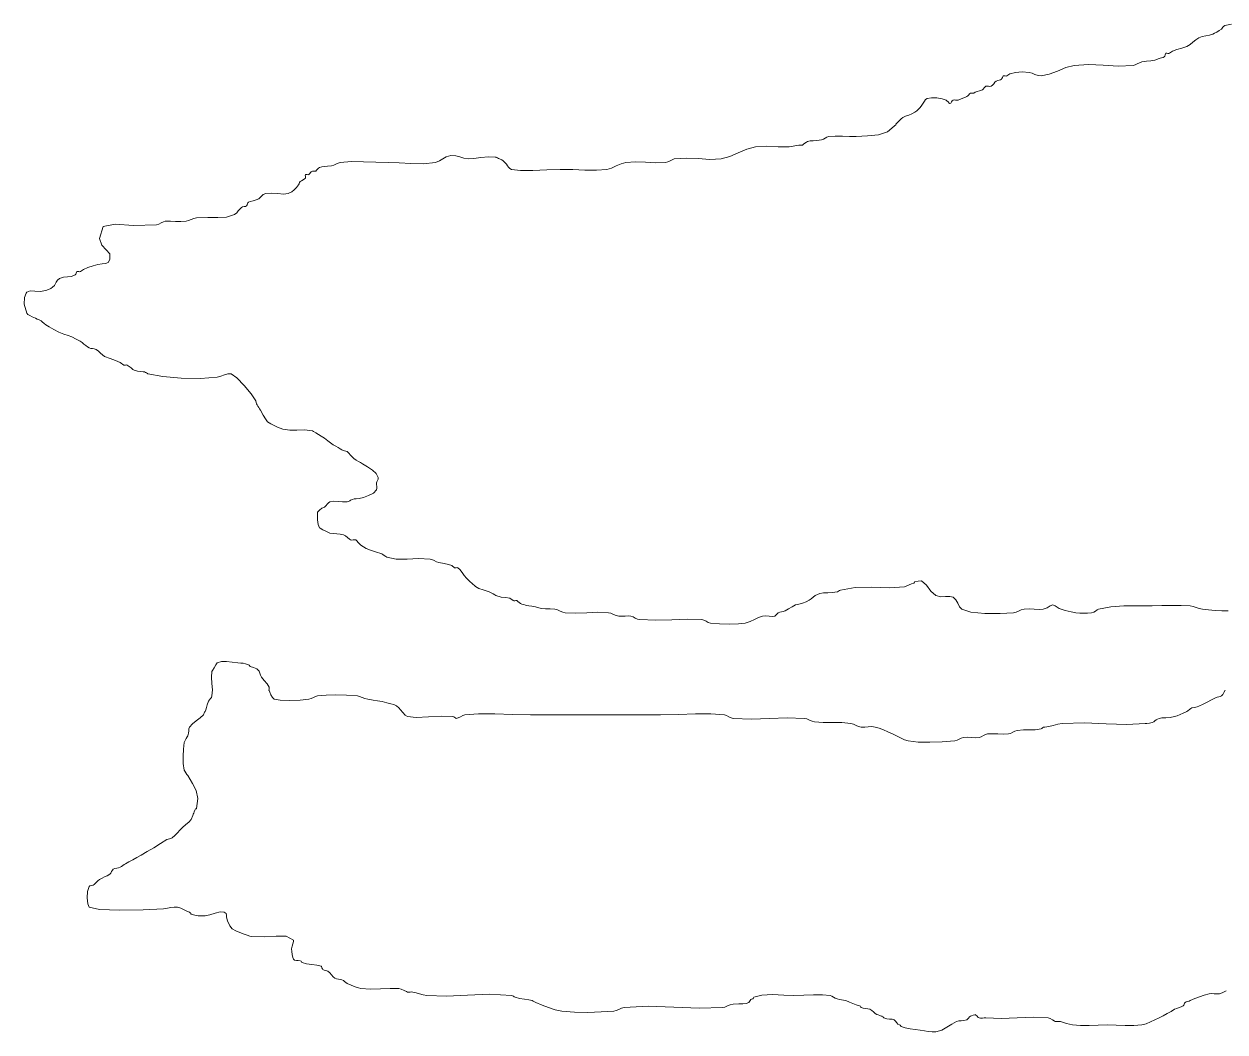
# Model space of a CAD drawing. Header units: inches. Extents: x -600 to 863, y -502 to 873.
# Drawn here: x 530.3 to 603.8, y 458.9 to 520.5 of the extents above; entities that cross this region are included whole.
import ezdxf

# ---------------------------------------------------------------- set-up
doc = ezdxf.new("R2010")
doc.units = ezdxf.units.IN
doc.header["$MEASUREMENT"] = 0
doc.layers.add('Layer 1', color=7, linetype='Continuous')

msp = doc.modelspace()

# ---------------------------------------------------------------- linework, layer by layer
at = {"layer": 'Layer 1', "lineweight": 0}
for points in [[(603.973, 484.622), (603.585, 484.64), (603.176, 484.661), (602.768, 484.689), (602.385, 484.728), (602.198, 484.771), (602.012, 484.837), (601.826, 484.901), (601.644, 484.939), (601.083, 484.967), (600.495, 484.964), (599.899, 484.949), (599.313, 484.939), (598.431, 484.941), (597.592, 484.927), (596.794, 484.866), (596.031, 484.728), (595.951, 484.688), (595.854, 484.621), (595.74, 484.555), (595.608, 484.516), (595.359, 484.495), (595.117, 484.489), (594.882, 484.497), (594.655, 484.516), (594.355, 484.564), (593.988, 484.653), (593.638, 484.779), (593.385, 484.939), (593.235, 485.005), (593.08, 484.941), (592.893, 484.823), (592.644, 484.728), (592.401, 484.712), (592.107, 484.729), (591.79, 484.744), (591.479, 484.728), (591.307, 484.683), (591.144, 484.616), (590.989, 484.552), (590.844, 484.516), (590.017, 484.469), (589.081, 484.476), (588.232, 484.555), (587.667, 484.728), (587.539, 484.875), (587.425, 485.093), (587.301, 485.313), (587.138, 485.469), (586.934, 485.512), (586.683, 485.498), (586.394, 485.497), (586.079, 485.575), (585.787, 485.837), (585.521, 486.203), (585.217, 486.466), (584.809, 486.422), (584.785, 486.393), (584.779, 486.359), (584.762, 486.331), (584.702, 486.316), (584.593, 486.285), (584.455, 486.22), (584.309, 486.15), (584.173, 486.104), (583.228, 486.034), (582.176, 486.068), (581.143, 486.067), (580.256, 485.893), (580.195, 485.865), (580.127, 485.83), (580.069, 485.8), (580.044, 485.787), (579.759, 485.745), (579.478, 485.733), (579.214, 485.723), (578.984, 485.681), (578.848, 485.628), (578.713, 485.559), (578.581, 485.47), (578.455, 485.363), (578.347, 485.288), (578.154, 485.185), (577.927, 485.092), (577.714, 485.045), (577.502, 484.992), (577.29, 484.88), (577.078, 484.745), (576.867, 484.622), (576.749, 484.581), (576.643, 484.567), (576.542, 484.553), (576.443, 484.516), (576.396, 484.473), (576.334, 484.404), (576.273, 484.339), (576.231, 484.304), (576.086, 484.29), (575.896, 484.302), (575.689, 484.316), (575.49, 484.304), (575.238, 484.222), (574.99, 484.097), (574.728, 483.97), (574.432, 483.881), (574.027, 483.838), (573.464, 483.818), (572.855, 483.83), (572.314, 483.881), (572.172, 483.925), (572.036, 483.992), (571.908, 484.057), (571.785, 484.092), (570.883, 484.122), (569.938, 484.088), (568.965, 484.056), (567.973, 484.092), (567.84, 484.128), (567.707, 484.192), (567.574, 484.26), (567.443, 484.304), (567.271, 484.317), (567.083, 484.308), (566.89, 484.297), (566.702, 484.304), (566.53, 484.347), (566.366, 484.415), (566.211, 484.48), (566.067, 484.516), (565.402, 484.54), (564.733, 484.518), (564.069, 484.495), (563.42, 484.516), (563.269, 484.552), (563.108, 484.616), (562.945, 484.683), (562.785, 484.728), (562.492, 484.754), (562.224, 484.759), (561.971, 484.774), (561.727, 484.833), (561.604, 484.876), (561.506, 484.9), (561.387, 484.917), (561.197, 484.939), (561.082, 484.958), (560.986, 484.983), (560.891, 485.013), (560.773, 485.045), (560.684, 485.086), (560.601, 485.147), (560.524, 485.211), (560.455, 485.257), (560.409, 485.261), (560.345, 485.252), (560.282, 485.247), (560.244, 485.257), (560.031, 485.404), (559.779, 485.444), (559.495, 485.47), (559.186, 485.575), (559.113, 485.615), (559.013, 485.67), (558.893, 485.73), (558.762, 485.787), (558.401, 485.91), (558.148, 485.998), (557.938, 486.112), (557.703, 486.316), (557.616, 486.402), (557.529, 486.489), (557.449, 486.568), (557.385, 486.634), (557.247, 486.799), (557.113, 486.984), (556.984, 487.153), (556.855, 487.269), (556.81, 487.274), (556.745, 487.265), (556.683, 487.258), (556.644, 487.269), (556.482, 487.401), (556.281, 487.47), (556.023, 487.517), (555.691, 487.586), (555.55, 487.636), (555.402, 487.703), (555.268, 487.765), (555.161, 487.798), (554.451, 487.827), (553.748, 487.791), (553.09, 487.785), (552.515, 487.904), (552.443, 487.946), (552.352, 488.012), (552.262, 488.077), (552.197, 488.116), (551.822, 488.242), (551.521, 488.332), (551.24, 488.446), (550.926, 488.646), (550.851, 488.717), (550.768, 488.811), (550.684, 488.901), (550.608, 488.963), (550.538, 488.978), (550.453, 488.969), (550.366, 488.958), (550.291, 488.963), (550.225, 489.011), (550.111, 489.108), (549.982, 489.212), (549.867, 489.281), (549.662, 489.328), (549.445, 489.341), (549.228, 489.351), (549.021, 489.387), (548.824, 489.473), (548.606, 489.592), (548.438, 489.688), (548.385, 489.704), (548.311, 489.911), (548.271, 490.199), (548.262, 490.478), (548.279, 490.657), (548.312, 490.713), (548.371, 490.771), (548.437, 490.825), (548.491, 490.869), (548.539, 490.898), (548.593, 490.92), (548.648, 490.942), (548.703, 490.975), (548.792, 491.062), (548.869, 491.158), (548.942, 491.241), (549.021, 491.292), (549.259, 491.327), (549.527, 491.312), (549.808, 491.288), (550.079, 491.292), (550.172, 491.312), (550.214, 491.336), (550.242, 491.366), (550.291, 491.398), (550.406, 491.445), (550.508, 491.469), (550.634, 491.484), (550.82, 491.504), (551.081, 491.561), (551.398, 491.674), (551.69, 491.835), (551.879, 492.034), (551.898, 492.126), (551.892, 492.24), (551.878, 492.356), (551.879, 492.457), (551.906, 492.526), (551.948, 492.594), (551.981, 492.673), (551.985, 492.774), (551.863, 493.029), (551.626, 493.241), (551.33, 493.431), (551.032, 493.622), (550.91, 493.698), (550.775, 493.771), (550.638, 493.85), (550.503, 493.939), (550.392, 494.042), (550.293, 494.156), (550.193, 494.268), (550.079, 494.363), (549.999, 494.4), (549.918, 494.419), (549.838, 494.436), (549.762, 494.469), (549.654, 494.535), (549.528, 494.611), (549.388, 494.696), (549.232, 494.786), (549.076, 494.893), (548.897, 495.03), (548.701, 495.178), (548.491, 495.316), (548.324, 495.417), (548.161, 495.517), (548.031, 495.597), (547.962, 495.633), (547.467, 495.698), (547.012, 495.682), (546.582, 495.667), (546.162, 495.739), (545.992, 495.799), (545.817, 495.868), (545.629, 495.952), (545.421, 496.057), (545.222, 496.194), (545.082, 496.362), (544.953, 496.59), (544.785, 496.904), (544.732, 496.987), (544.68, 497.061), (544.626, 497.136), (544.573, 497.222), (544.547, 497.292), (544.526, 497.375), (544.504, 497.461), (544.468, 497.539), (544.209, 497.897), (543.793, 498.41), (543.343, 498.884), (542.985, 499.127), (542.792, 499.125), (542.587, 499.06), (542.369, 498.975), (542.139, 498.916), (541.116, 498.842), (539.944, 498.854), (538.811, 498.95), (537.903, 499.127), (537.872, 499.143), (537.813, 499.173), (537.747, 499.208), (537.691, 499.233), (537.604, 499.247), (537.447, 499.26), (537.254, 499.287), (537.056, 499.339), (536.969, 499.393), (536.872, 499.478), (536.761, 499.573), (536.633, 499.657), (536.587, 499.661), (536.521, 499.652), (536.459, 499.646), (536.421, 499.657), (536.207, 499.821), (535.916, 499.94), (535.586, 500.05), (535.256, 500.187), (535.128, 500.274), (535.009, 500.385), (534.881, 500.503), (534.727, 500.61), (534.622, 500.648), (534.518, 500.664), (534.412, 500.678), (534.303, 500.716), (534.214, 500.769), (534.104, 500.847), (533.986, 500.938), (533.879, 501.033), (533.75, 501.118), (533.513, 501.248), (533.247, 501.377), (533.032, 501.457), (532.763, 501.542), (532.457, 501.669), (532.147, 501.822), (531.867, 501.986), (531.764, 502.053), (531.663, 502.122), (531.558, 502.203), (531.444, 502.304), (531.364, 502.357), (531.25, 502.412), (531.127, 502.465), (531.021, 502.516), (530.825, 502.613), (530.674, 502.683), (530.563, 502.748), (530.491, 502.833), (530.324, 503.38), (530.361, 503.797), (530.463, 504.051), (530.491, 504.104), (530.693, 504.19), (530.981, 504.181), (531.315, 504.161), (531.656, 504.21), (531.819, 504.271), (531.954, 504.338), (532.072, 504.421), (532.186, 504.527), (532.238, 504.611), (532.295, 504.723), (532.376, 504.843), (532.503, 504.951), (532.738, 505.031), (532.984, 505.044), (533.228, 505.064), (533.456, 505.163), (533.485, 505.207), (533.51, 505.271), (533.533, 505.335), (533.562, 505.375), (533.607, 505.379), (533.672, 505.371), (533.734, 505.364), (533.773, 505.375), (533.952, 505.503), (534.229, 505.618), (534.544, 505.718), (534.832, 505.798), (535.11, 505.848), (535.315, 505.869), (535.465, 505.935), (535.573, 506.116), (535.562, 506.452), (535.344, 506.706), (535.081, 506.982), (534.938, 507.386), (535.165, 508.12), (535.896, 508.265), (537.022, 508.182), (538.433, 508.233), (538.573, 508.276), (538.715, 508.344), (538.848, 508.41), (538.962, 508.445), (539.278, 508.456), (539.593, 508.438), (539.91, 508.425), (540.232, 508.445), (540.383, 508.487), (540.543, 508.554), (540.705, 508.619), (540.867, 508.657), (541.556, 508.681), (542.171, 508.67), (542.717, 508.706), (543.197, 508.869), (543.33, 508.966), (543.429, 509.076), (543.518, 509.188), (543.62, 509.292), (543.695, 509.329), (543.782, 509.344), (543.867, 509.36), (543.938, 509.398), (543.966, 509.443), (543.99, 509.508), (544.016, 509.57), (544.044, 509.61), (544.162, 509.657), (544.332, 509.701), (544.516, 509.751), (544.68, 509.821), (544.761, 509.893), (544.842, 509.986), (544.948, 510.077), (545.103, 510.139), (545.461, 510.166), (545.84, 510.137), (546.195, 510.11), (546.479, 510.139), (546.698, 510.238), (546.855, 510.361), (546.983, 510.507), (547.114, 510.668), (547.15, 510.73), (547.16, 510.78), (547.173, 510.827), (547.221, 510.88), (547.291, 510.925), (547.391, 510.981), (547.485, 511.04), (547.538, 511.092), (547.542, 511.139), (547.533, 511.202), (547.527, 511.263), (547.538, 511.304), (547.581, 511.312), (547.646, 511.303), (547.709, 511.293), (547.75, 511.304), (547.799, 511.372), (547.836, 511.427), (547.884, 511.474), (547.962, 511.516), (548.007, 511.518), (548.072, 511.51), (548.136, 511.505), (548.174, 511.516), (548.215, 511.562), (548.277, 511.629), (548.342, 511.692), (548.385, 511.728), (548.53, 511.776), (548.685, 511.796), (548.875, 511.808), (549.126, 511.833), (549.262, 511.874), (549.401, 511.941), (549.536, 512.007), (549.656, 512.045), (550.346, 512.092), (551.075, 512.087), (551.836, 512.061), (552.62, 512.045), (553.265, 512.017), (553.978, 511.97), (554.727, 511.961), (555.479, 512.045), (555.735, 512.139), (555.931, 512.269), (556.139, 512.393), (556.432, 512.469), (556.729, 512.458), (556.983, 512.39), (557.228, 512.307), (557.491, 512.257), (557.841, 512.278), (558.265, 512.342), (558.726, 512.391), (559.186, 512.363), (559.207, 512.35), (559.271, 512.316), (559.346, 512.28), (559.396, 512.257), (559.535, 512.199), (559.623, 512.147), (559.703, 512.071), (559.82, 511.939), (559.892, 511.846), (559.959, 511.754), (560.036, 511.675), (560.138, 511.622), (560.694, 511.549), (561.448, 511.557), (562.288, 511.597), (563.103, 511.622), (563.877, 511.605), (564.628, 511.578), (565.331, 511.573), (565.961, 511.622), (566.252, 511.703), (566.543, 511.83), (566.835, 511.959), (567.126, 512.045), (567.72, 512.089), (568.322, 512.065), (568.935, 512.03), (569.562, 512.045), (569.699, 512.081), (569.834, 512.146), (569.965, 512.213), (570.091, 512.257), (570.82, 512.314), (571.55, 512.275), (572.265, 512.227), (572.949, 512.257), (573.482, 512.402), (574.004, 512.626), (574.527, 512.851), (575.067, 512.998), (575.74, 513.03), (576.442, 512.997), (577.118, 512.991), (577.714, 513.104), (577.76, 513.106), (577.825, 513.099), (577.889, 513.094), (577.926, 513.104), (577.986, 513.156), (578.082, 513.221), (578.179, 513.28), (578.243, 513.315), (578.405, 513.361), (578.582, 513.372), (578.801, 513.38), (579.091, 513.421), (579.212, 513.467), (579.324, 513.535), (579.426, 513.599), (579.514, 513.633), (579.938, 513.659), (580.369, 513.65), (580.796, 513.632), (581.208, 513.633), (581.916, 513.666), (582.578, 513.74), (583.137, 513.919), (583.537, 514.269), (583.569, 514.293), (583.603, 514.298), (583.63, 514.315), (583.644, 514.375), (583.7, 514.439), (583.829, 514.573), (583.971, 514.713), (584.067, 514.798), (584.236, 514.879), (584.426, 514.938), (584.622, 515.006), (584.809, 515.116), (584.916, 515.205), (585.019, 515.3), (585.122, 515.409), (585.231, 515.539), (585.319, 515.673), (585.389, 515.799), (585.458, 515.901), (585.549, 515.962), (585.812, 515.998), (586.153, 515.985), (586.483, 515.935), (586.714, 515.856), (586.76, 515.82), (586.841, 515.748), (586.911, 515.677), (586.926, 515.645), (587.005, 515.676), (587.054, 515.741), (587.092, 515.812), (587.138, 515.856), (587.213, 515.867), (587.296, 515.858), (587.379, 515.848), (587.455, 515.856), (587.592, 515.908), (587.734, 515.964), (587.869, 516.02), (587.984, 516.068), (588.039, 516.11), (588.095, 516.174), (588.148, 516.238), (588.196, 516.28), (588.242, 516.285), (588.307, 516.276), (588.369, 516.27), (588.408, 516.28), (588.488, 516.336), (588.611, 516.378), (588.765, 516.424), (588.938, 516.492), (588.986, 516.533), (589.048, 516.603), (589.107, 516.669), (589.149, 516.704), (589.226, 516.709), (589.311, 516.698), (589.395, 516.69), (589.467, 516.704), (589.555, 516.77), (589.628, 516.858), (589.7, 516.949), (589.785, 517.021), (589.869, 517.055), (589.952, 517.068), (590.031, 517.085), (590.103, 517.127), (590.13, 517.172), (590.154, 517.237), (590.18, 517.3), (590.208, 517.339), (590.254, 517.345), (590.318, 517.336), (590.381, 517.328), (590.42, 517.339), (590.62, 517.464), (590.953, 517.548), (591.363, 517.581), (591.797, 517.551), (591.976, 517.5), (592.15, 517.426), (592.334, 517.361), (592.537, 517.339), (593.014, 517.438), (593.517, 517.632), (594.033, 517.84), (594.549, 517.974), (595.424, 518.022), (596.32, 517.982), (597.231, 517.939), (598.149, 517.974), (598.278, 518.01), (598.401, 518.073), (598.531, 518.139), (598.679, 518.186), (598.968, 518.227), (599.225, 518.255), (599.474, 518.302), (599.737, 518.398), (599.802, 518.419), (599.893, 518.442), (599.985, 518.47), (600.055, 518.504), (600.085, 518.548), (600.108, 518.613), (600.132, 518.676), (600.161, 518.715), (600.206, 518.721), (600.271, 518.712), (600.334, 518.705), (600.373, 518.715), (600.56, 518.853), (600.819, 518.946), (601.12, 519.029), (601.432, 519.139), (601.638, 519.26), (601.811, 519.403), (601.979, 519.546), (602.173, 519.668), (602.38, 519.737), (602.606, 519.778), (602.828, 519.818), (603.02, 519.88), (603.134, 519.94), (603.266, 520.016), (603.406, 520.103), (603.549, 520.198), (603.604, 520.25), (603.643, 520.306), (603.688, 520.361), (603.761, 520.41), (604.168, 520.506)], [(603.846, 461.398), (603.722, 461.336), (603.592, 461.27), (603.443, 461.222), (603.282, 461.211), (603.112, 461.222), (602.948, 461.233), (602.808, 461.222), (602.501, 461.14), (602.203, 461.04), (601.918, 460.925), (601.644, 460.799), (601.578, 460.777), (601.488, 460.754), (601.396, 460.727), (601.326, 460.693), (601.296, 460.648), (601.271, 460.584), (601.248, 460.521), (601.22, 460.481), (601.094, 460.418), (600.958, 460.371), (600.821, 460.327), (600.69, 460.269), (600.473, 460.145), (600.235, 460.005), (599.987, 459.865), (599.737, 459.74), (599.487, 459.62), (599.221, 459.495), (598.947, 459.387), (598.679, 459.316), (598.196, 459.273), (597.671, 459.278), (597.119, 459.302), (596.561, 459.316), (596.02, 459.307), (595.473, 459.29), (594.94, 459.287), (594.443, 459.316), (594.267, 459.352), (594.08, 459.408), (593.891, 459.472), (593.702, 459.528), (593.624, 459.534), (593.543, 459.526), (593.462, 459.519), (593.385, 459.528), (593.327, 459.562), (593.217, 459.63), (593.084, 459.7), (592.961, 459.74), (592.029, 459.787), (591.054, 459.751), (590.079, 459.711), (589.149, 459.74), (589.046, 459.74), (588.936, 459.73), (588.826, 459.726), (588.726, 459.74), (588.684, 459.775), (588.609, 459.848), (588.541, 459.919), (588.514, 459.952), (588.463, 459.938), (588.368, 459.91), (588.267, 459.875), (588.196, 459.846), (588.146, 459.802), (588.087, 459.735), (588.029, 459.67), (587.984, 459.634), (587.807, 459.588), (587.64, 459.573), (587.486, 459.562), (587.35, 459.528), (587.06, 459.37), (586.767, 459.177), (586.447, 459.001), (586.079, 458.893), (585.858, 458.884), (585.627, 458.91), (585.383, 458.954), (585.126, 458.999), (584.83, 459.037), (584.512, 459.076), (584.209, 459.13), (583.961, 459.21), (583.939, 459.236), (583.933, 459.27), (583.914, 459.301), (583.855, 459.316), (583.764, 459.359), (583.696, 459.45), (583.629, 459.553), (583.537, 459.634), (583.418, 459.664), (583.26, 459.676), (583.081, 459.693), (582.902, 459.74), (582.883, 459.763), (582.875, 459.797), (582.854, 459.829), (582.797, 459.846), (582.744, 459.858), (582.652, 459.888), (582.554, 459.922), (582.479, 459.952), (582.367, 460.021), (582.268, 460.112), (582.168, 460.202), (582.056, 460.269), (581.931, 460.303), (581.788, 460.323), (581.646, 460.343), (581.525, 460.375), (581.507, 460.394), (581.493, 460.425), (581.469, 460.457), (581.42, 460.481), (581.216, 460.544), (581.011, 460.625), (580.798, 460.713), (580.573, 460.799), (580.447, 460.831), (580.321, 460.848), (580.189, 460.867), (580.044, 460.904), (579.939, 460.954), (579.83, 461.02), (579.721, 461.081), (579.62, 461.116), (579.153, 461.152), (578.605, 461.148), (578.008, 461.128), (577.396, 461.116), (576.784, 461.138), (576.096, 461.166), (575.449, 461.142), (574.961, 461.01), (574.938, 460.981), (574.933, 460.948), (574.915, 460.919), (574.855, 460.904), (574.775, 460.876), (574.728, 460.817), (574.689, 460.749), (574.644, 460.693), (574.481, 460.62), (574.29, 460.606), (574.036, 460.61), (573.69, 460.587), (573.512, 460.543), (573.344, 460.476), (573.191, 460.411), (573.056, 460.375), (571.62, 460.337), (570.069, 460.407), (568.503, 460.46), (567.021, 460.375), (566.859, 460.332), (566.7, 460.265), (566.542, 460.2), (566.385, 460.163), (565.625, 460.107), (564.812, 460.081), (563.992, 460.096), (563.209, 460.163), (562.802, 460.248), (562.406, 460.378), (562.016, 460.533), (561.62, 460.693), (561.547, 460.724), (561.495, 460.751), (561.453, 460.775), (561.408, 460.799), (561.197, 460.857), (560.929, 460.891), (560.635, 460.932), (560.35, 461.01), (560.297, 461.039), (560.252, 461.071), (560.203, 461.099), (560.138, 461.116), (558.795, 461.187), (557.454, 461.14), (556.158, 461.081), (554.949, 461.116), (554.735, 461.153), (554.518, 461.211), (554.304, 461.275), (554.103, 461.328), (554.024, 461.333), (553.943, 461.325), (553.862, 461.319), (553.785, 461.328), (553.722, 461.358), (553.57, 461.428), (553.394, 461.5), (553.256, 461.54), (552.724, 461.552), (552.124, 461.519), (551.508, 461.496), (550.926, 461.54), (550.775, 461.58), (550.568, 461.652), (550.329, 461.748), (550.079, 461.857), (550.003, 461.903), (549.93, 461.962), (549.852, 462.021), (549.762, 462.069), (549.653, 462.099), (549.547, 462.113), (549.441, 462.133), (549.338, 462.175), (549.229, 462.263), (549.122, 462.381), (549.017, 462.501), (548.914, 462.599), (548.843, 462.631), (548.76, 462.648), (548.674, 462.667), (548.597, 462.705), (548.57, 462.747), (548.543, 462.815), (548.516, 462.881), (548.491, 462.916), (548.237, 462.977), (547.92, 463.006), (547.597, 463.042), (547.326, 463.128), (547.303, 463.15), (547.289, 463.179), (547.268, 463.208), (547.221, 463.234), (547.097, 463.257), (546.979, 463.263), (546.875, 463.28), (546.797, 463.34), (546.756, 463.445), (546.721, 463.613), (546.697, 463.804), (546.691, 463.975), (546.719, 464.123), (546.77, 464.279), (546.807, 464.416), (546.797, 464.504), (546.362, 464.738), (545.754, 464.75), (545.033, 464.693), (544.256, 464.716), (544.127, 464.747), (543.965, 464.801), (543.789, 464.865), (543.62, 464.928), (543.277, 465.06), (543.055, 465.191), (542.902, 465.376), (542.773, 465.669), (542.717, 465.896), (542.708, 466.033), (542.679, 466.121), (542.562, 466.199), (542.316, 466.223), (542.015, 466.15), (541.695, 466.049), (541.396, 465.987), (541.184, 465.98), (540.974, 465.993), (540.765, 466.03), (540.55, 466.093), (540.534, 466.11), (540.518, 466.142), (540.491, 466.175), (540.444, 466.199), (540.289, 466.262), (540.112, 466.359), (539.916, 466.455), (539.703, 466.516), (539.506, 466.521), (539.31, 466.489), (539.099, 466.444), (538.855, 466.41), (537.615, 466.346), (536.172, 466.328), (534.933, 466.377), (534.303, 466.516), (534.229, 466.719), (534.193, 467.075), (534.213, 467.469), (534.303, 467.787), (534.355, 467.813), (534.455, 467.839), (534.558, 467.865), (534.621, 467.893), (534.659, 467.938), (534.736, 468.027), (534.836, 468.129), (534.938, 468.21), (535.096, 468.295), (535.248, 468.362), (535.404, 468.433), (535.573, 468.528), (535.633, 468.594), (535.681, 468.687), (535.729, 468.78), (535.785, 468.846), (535.886, 468.888), (535.992, 468.903), (536.102, 468.916), (536.209, 468.951), (536.282, 468.997), (536.371, 469.06), (536.457, 469.121), (536.526, 469.163), (536.74, 469.277), (536.97, 469.406), (537.216, 469.545), (537.479, 469.692), (537.862, 469.912), (538.258, 470.151), (538.661, 470.4), (539.067, 470.646), (539.137, 470.672), (539.223, 470.692), (539.31, 470.715), (539.385, 470.751), (539.555, 470.892), (539.71, 471.051), (539.862, 471.219), (540.021, 471.387), (540.223, 471.561), (540.404, 471.706), (540.553, 471.877), (540.656, 472.128), (540.678, 472.198), (540.705, 472.271), (540.734, 472.352), (540.762, 472.445), (540.786, 472.495), (540.819, 472.52), (540.85, 472.534), (540.867, 472.551), (540.961, 473.163), (540.852, 473.645), (540.618, 474.083), (540.338, 474.563), (540.291, 474.635), (540.223, 474.733), (540.158, 474.825), (540.127, 474.881), (540.062, 475.299), (540.049, 475.746), (540.074, 476.183), (540.127, 476.575), (540.169, 476.708), (540.231, 476.826), (540.295, 476.924), (540.338, 476.999), (540.377, 477.143), (540.394, 477.29), (540.408, 477.424), (540.444, 477.528), (540.622, 477.725), (540.859, 477.91), (541.101, 478.089), (541.291, 478.269), (541.326, 478.327), (541.344, 478.379), (541.361, 478.429), (541.396, 478.48), (541.451, 478.579), (541.479, 478.714), (541.521, 478.891), (541.608, 479.116), (541.663, 479.197), (541.727, 479.268), (541.783, 479.342), (541.82, 479.434), (541.848, 479.803), (541.817, 480.191), (541.788, 480.571), (541.82, 480.916), (541.857, 480.986), (541.948, 481.155), (542.054, 481.337), (542.139, 481.445), (542.391, 481.533), (542.712, 481.531), (543.063, 481.486), (543.408, 481.445), (543.588, 481.436), (543.731, 481.425), (543.872, 481.397), (544.044, 481.339), (544.087, 481.312), (544.113, 481.28), (544.132, 481.251), (544.15, 481.233), (544.354, 481.165), (544.555, 481.085), (544.713, 480.947), (544.785, 480.704), (544.855, 480.57), (545.012, 480.377), (545.187, 480.162), (545.314, 479.963), (545.317, 479.917), (545.31, 479.852), (545.304, 479.79), (545.314, 479.751), (545.358, 479.666), (545.427, 479.505), (545.519, 479.335), (545.632, 479.222), (545.979, 479.16), (546.562, 479.145), (547.211, 479.167), (547.75, 479.222), (547.893, 479.266), (548.027, 479.333), (548.156, 479.398), (548.279, 479.434), (548.793, 479.471), (549.396, 479.489), (550.051, 479.479), (550.715, 479.434), (550.85, 479.399), (550.998, 479.336), (551.164, 479.27), (551.35, 479.222), (551.673, 479.174), (551.949, 479.131), (552.217, 479.081), (552.515, 479.01), (552.761, 478.949), (552.946, 478.897), (553.102, 478.822), (553.256, 478.692), (553.353, 478.576), (553.485, 478.413), (553.635, 478.257), (553.785, 478.163), (554.302, 478.119), (555.053, 478.15), (555.857, 478.188), (556.538, 478.163), (556.605, 478.142), (556.68, 478.106), (556.735, 478.073), (556.75, 478.057), (556.88, 478.09), (557.019, 478.157), (557.155, 478.227), (557.279, 478.269), (558.128, 478.337), (559.114, 478.329), (560.189, 478.292), (561.303, 478.269), (563.239, 478.269), (565.246, 478.269), (567.268, 478.269), (569.244, 478.269), (570.339, 478.291), (571.383, 478.328), (572.336, 478.335), (573.161, 478.269), (573.293, 478.227), (573.428, 478.159), (573.562, 478.093), (573.69, 478.057), (574.821, 478.013), (575.917, 478.049), (576.985, 478.09), (578.032, 478.057), (578.192, 478.021), (578.354, 477.956), (578.514, 477.889), (578.667, 477.846), (579.205, 477.803), (579.764, 477.802), (580.33, 477.797), (580.891, 477.74), (581.053, 477.694), (581.209, 477.63), (581.364, 477.568), (581.525, 477.528), (581.734, 477.521), (581.948, 477.538), (582.162, 477.55), (582.373, 477.528), (582.628, 477.451), (582.889, 477.347), (583.156, 477.228), (583.432, 477.104), (583.675, 476.988), (583.922, 476.86), (584.162, 476.749), (584.385, 476.681), (585.007, 476.609), (585.715, 476.593), (586.473, 476.621), (587.243, 476.681), (587.383, 476.717), (587.511, 476.782), (587.638, 476.849), (587.772, 476.893), (587.998, 476.905), (588.238, 476.891), (588.483, 476.877), (588.726, 476.893), (588.868, 476.937), (588.999, 477.004), (589.126, 477.068), (589.255, 477.104), (589.561, 477.116), (589.881, 477.103), (590.206, 477.091), (590.525, 477.104), (590.658, 477.141), (590.788, 477.206), (590.919, 477.272), (591.055, 477.316), (591.437, 477.352), (591.805, 477.354), (592.169, 477.363), (592.537, 477.422), (592.575, 477.443), (592.618, 477.478), (592.674, 477.51), (592.749, 477.528), (592.988, 477.563), (593.264, 477.627), (593.547, 477.695), (593.809, 477.74), (595.182, 477.789), (596.512, 477.731), (597.761, 477.678), (598.891, 477.74), (598.985, 477.749), (599.15, 477.767), (599.318, 477.798), (599.42, 477.846), (599.484, 477.913), (599.561, 477.97), (599.646, 478.018), (599.737, 478.057), (599.91, 478.087), (600.148, 478.096), (600.42, 478.112), (600.69, 478.163), (600.854, 478.221), (601.029, 478.297), (601.221, 478.385), (601.432, 478.48), (601.502, 478.523), (601.595, 478.59), (601.686, 478.655), (601.749, 478.692), (601.875, 478.729), (601.979, 478.747), (602.073, 478.764), (602.173, 478.798), (602.432, 478.923), (602.687, 479.055), (602.95, 479.191), (603.231, 479.328), (603.298, 479.35), (603.386, 479.372), (603.477, 479.399), (603.549, 479.434), (603.63, 479.523), (603.705, 479.648), (603.782, 479.771)]]:
    msp.add_lwpolyline(points, dxfattribs=at)

doc.saveas('drawing.dxf')
